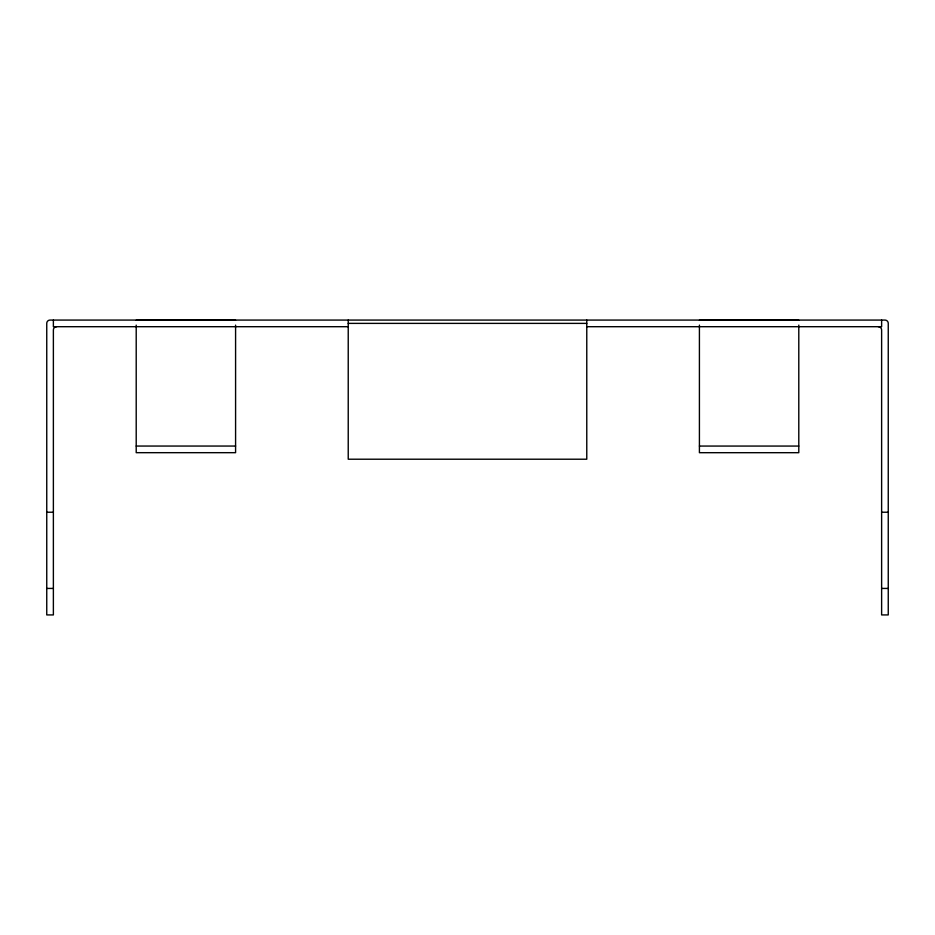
<?xml version="1.0" encoding="UTF-8"?>
<svg xmlns="http://www.w3.org/2000/svg" width="935" height="935" viewBox="0 0 935 935"><rect width="100%" height="100%" fill="white"/><g stroke="black" fill="none" stroke-linecap="round" stroke-linejoin="round"><path stroke-width="1.4" d="M56.684 326.701L56.252 326.724A3.261 3.261 0 0 0 53.377 330.008L53.377 614.926L46.75 614.926L46.75 323.381A3.261 3.261 0 0 1 50.058 320.074L884.942 320.074A3.261 3.261 0 0 1 888.25 323.381L888.25 614.926L881.623 614.926L881.623 330.008A3.261 3.261 0 0 0 878.748 326.724L878.316 326.701M136.206 320.238L235.585 320.238M699.415 320.249L798.794 320.249M348.229 323.381L586.771 323.381M348.229 326.701L53.377 326.701L53.377 320.074M586.771 326.701L881.623 326.701L881.623 320.074M235.585 446.053L136.206 446.053M699.415 446.065L798.794 446.065M46.75 512.228L53.377 512.228M881.623 512.228L888.25 512.228M46.75 588.431L53.377 588.431M881.623 588.431L888.25 588.431M798.794 325.123L798.794 452.692L797.111 452.692L699.415 452.692L699.415 325.123M586.771 320.074L586.771 459.214L348.229 459.214L348.229 320.074M235.585 325.123L235.585 452.68L137.889 452.68L136.206 452.68L136.206 325.123"/></g></svg>
